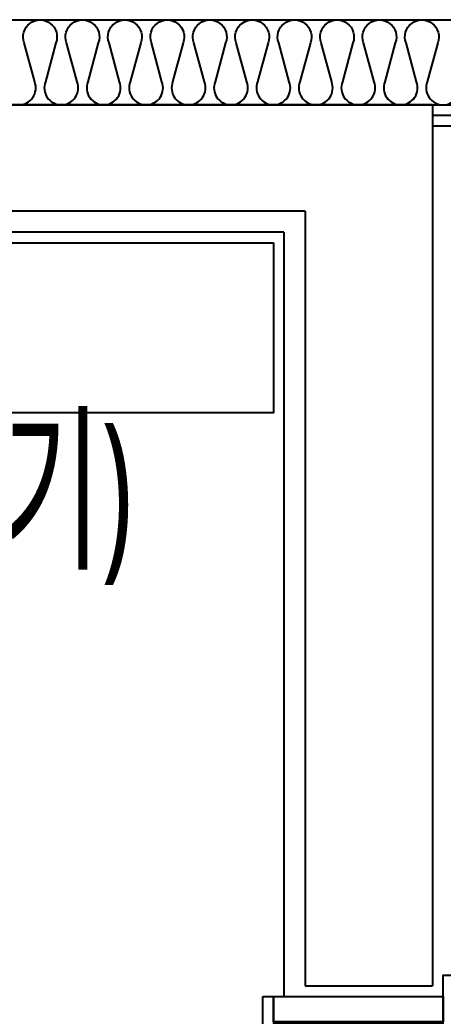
# Model space of a CAD drawing. Header units: millimetres. Extents: x -33000 to 294000, y 0 to 42408.
# Drawn here: x 231892 to 232291, y 17186 to 18125 of the extents above; entities that cross this region are included whole.
import ezdxf
from ezdxf.enums import TextEntityAlignment as Align

# ---------------------------------------------------------------- set-up
doc = ezdxf.new("R2010")
doc.units = ezdxf.units.MM
doc.header["$LTSCALE"] = 50
doc.linetypes.add('DASHDOTX2', pattern=[2, 1, -0.5, 0, -0.5])
doc.layers.add('arch', color=8, linetype='Continuous')
doc.layers.add('실명', color=9, linetype='Continuous')
doc.styles.add('FORTELINE', font='malgun.ttf')

# ---------------------------------------------------------------- blocks, each defined once
blk = doc.blocks.new('*U274')
at = {"linetype": 'Continuous', "ltscale": 4}
for points in [[(-12, 770), (-12, 710), (0, 710), (0, 770)], [(0, 726), (160, 726), (160, 750), (0, 750)], [(170, 750), (160, 750), (160, 725), (120, 725), (120, 720), (170, 720)], [(130, 720), (130, 710), (5, 710), (5, 715), (0, 715), (0, 725), (119, 725), (119, 720)], [(860, 30), (170, 30), (170, 70), (860, 70)], [(-12, -28), (-12, 40), (0, 40), (0, -28)], [(130, 30), (130, 40), (5, 40), (5, 35), (0, 35), (0, 25), (119, 25), (119, 30)], [(170, 0), (160, 0), (160, 25), (120, 25), (120, 30), (170, 30)], [(0, 24), (160, 24), (160, 0), (0, 0)]]:
    blk.add_lwpolyline(points, close=True, dxfattribs=at)
blk.add_lwpolyline([(170, 30), (170, 720), (0, 40), (0, 710)], close=True)
for points in [[(170, 30), (130, 30), (130, 40), (118, 40), (118, 710), (130, 710), (130, 720), (170, 720), (170, 30)], [(130, 710), (130, 40)]]:
    blk.add_lwpolyline(points)
at = {"linetype": 'DASHDOTX2', "ltscale": 5}
blk.add_arc((170, 30), 690, 0, 90, dxfattribs=at)

msp = doc.modelspace()

# ---------------------------------------------------------------- linework, layer by layer
at = {"layer": 'arch', "ltscale": 25}
for p, q in [((228851.21, 18124.6), (237076.21, 18124.6)), ((228761.21, 18044.6), (233501.21, 18044.6)), ((232281.21, 18044.6), (231191.21, 18044.6)), ((232281.21, 18044.6), (232281.21, 17214.6)), ((233501.21, 18034.6), (232281.21, 18034.6)), ((233501.21, 18024.6), (232281.21, 18024.6)), ((232161.21, 17944.6), (231191.21, 17944.6)), ((232161.21, 17944.6), (232161.21, 17214.6)), ((232141.21, 17924.6), (231191.21, 17924.6)), ((232141.21, 17924.6), (232131.21, 17924.6)), ((232141.21, 17924.6), (232141.21, 17204.6)), ((232161.21, 17214.6), (232281.21, 17214.6))]:
    msp.add_line(p, q, dxfattribs=at)
msp.add_lwpolyline([(231891.21, 18044.6, 0.524856), (231906.17, 18066.28), (231896.25, 18102.92, -1.449198), (231926.17, 18102.92), (231916.25, 18066.28, 0.524856), (231931.21, 18044.6, 0.524856), (231946.17, 18066.28), (231936.25, 18102.92, -1.449198), (231966.17, 18102.92), (231956.25, 18066.28, 0.524856), (231971.21, 18044.6, 0.524856), (231986.17, 18066.28), (231976.25, 18102.92, -1.449198), (232006.17, 18102.92), (231996.25, 18066.28, 0.524856), (232011.21, 18044.6, 0.524856), (232026.17, 18066.28), (232016.25, 18102.92, -1.449198), (232046.17, 18102.92), (232036.25, 18066.28, 0.524856), (232051.21, 18044.6, 0.524856), (232066.17, 18066.28), (232056.25, 18102.92, -1.449198), (232086.17, 18102.92), (232076.25, 18066.28, 0.524856), (232091.21, 18044.6, 0.524856), (232106.17, 18066.28), (232096.25, 18102.92, -1.449198), (232126.17, 18102.92), (232116.25, 18066.28, 0.524856), (232131.21, 18044.6, 0.524856), (232146.17, 18066.28), (232136.25, 18102.92, -1.449198), (232166.17, 18102.92), (232156.25, 18066.28, 0.524856), (232171.21, 18044.6, 0.524856), (232186.17, 18066.28), (232176.25, 18102.92, -1.449198), (232206.17, 18102.92), (232196.25, 18066.28, 0.524856), (232211.21, 18044.6, 0.524856), (232226.17, 18066.28), (232216.25, 18102.92, -1.449198), (232246.17, 18102.92), (232236.25, 18066.28, 0.524856), (232251.21, 18044.6, 0.524856), (232266.17, 18066.28), (232256.25, 18102.92, -1.449198), (232286.17, 18102.92), (232276.25, 18066.28, 0.524856), (232291.21, 18044.6, 0.524856), (232306.17, 18066.28)], format="xyb", dxfattribs=at)
msp.add_lwpolyline([(232131.21, 17914.6), (232131.21, 17754.6), (231231.21, 17754.6), (231231.21, 17914.6)], close=True, dxfattribs=at)

# ---------------------------------------------------------------- block references
at = {"layer": 'arch', "ltscale": 25, "xscale": -1}
msp.add_blockref('*U274', (232291.21, 16454.6), dxfattribs=at)

# ---------------------------------------------------------------- texts
at = {"layer": '실명', "ltscale": 25, "style": 'FORTELINE', "width": 0.6}
msp.add_text('가족욕실(양변기)', height=125, dxfattribs=at).set_placement((231639.51, 17682.36), align=Align.MIDDLE_CENTER)

doc.saveas('drawing.dxf')
